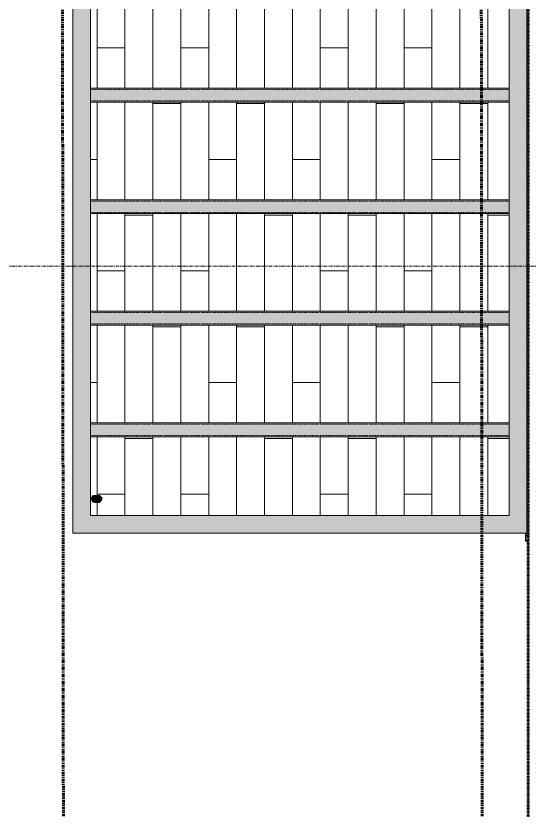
# Model space of a CAD drawing. Header units: inches. Extents: x -4169 to -1846, y 9706 to 12377.
# Drawn here: x -3934.1 to -3860.6, y 10089.2 to 10203.1 of the extents above; entities that cross this region are included whole.
import ezdxf

# ---------------------------------------------------------------- set-up
doc = ezdxf.new("R2010")
doc.units = ezdxf.units.IN
doc.header["$MEASUREMENT"] = 0
for name, pattern in [('Aligning Line 1_8_', [0.25, 0.125, -0.125]), ('Dash 1_16_', [0.125, 0.0625, -0.0625]), ('Double Dash 3_8_', [1, 0.375, -0.125, 0.125, -0.125, 0.125, -0.125]), ('Grid Line 1_2_', [0.875, 0.5, -0.125, 0.125, -0.125]), ('Hidden 1_8_', [0.1875, 0.125, -0.0625])]:
    doc.linetypes.add(name, pattern=pattern)
for name, color, linetype, lineweight in [('0-1', 7, 'Continuous', 5), ('0-3', 7, 'Continuous', 9), ('0-4', 147, 'Aligning Line 1_8_', 9), ('A-FLOR-PATT-1', 251, 'Continuous', 9), ('A-GLAZ-3', 50, 'Continuous', 30), ('A-WALL-5', 10, 'Continuous', 18), ('A-WALL-8', 135, 'Continuous', 18), ('A-WALL-9', 255, 'Continuous', 18), ('C-PROP-LINE-1', 250, 'Double Dash 3_8_', 60), ('C-PROP-LINE-2', 91, 'Dash 1_16_', 60), ('S-BEAM-1', 7, 'Continuous', 9), ('S-BEAM-2', 7, 'Hidden 1_8_', 9), ('S-GRID-1', 1, 'Grid Line 1_2_', 9)]:
    doc.layers.add(name, color=color, linetype=linetype, lineweight=lineweight)

# ---------------------------------------------------------------- blocks, each defined once
blk = doc.blocks.new('Window-Double_Hung-Andersen-400_Series-Tilt_Wash - 2nd Floor-V96-ENLARGED RCP - 1ST FLOOR PLAN')
at = {"layer": 'A-GLAZ-3'}
for p, q in [((-17.87, 4.81), (-19.01, 4.81)), ((-19.01, 4.81), (-19.01, 4.44)), ((-18.2, 4.81), (-18.2, 4.44)), ((18.2, 4.63), (18.2, 4.44)), ((19.01, 4.44), (19.01, 4.63))]:
    blk.add_line(p, q, dxfattribs=at)
blk = doc.blocks.new('Walls 18 - Walls 1-2569978-ENLARGED RCP - 1ST FLOOR PLAN')
at = {"layer": 'A-WALL-8'}
blk.add_hatch(color=256, dxfattribs=at).paths.add_polyline_path([(-3922.9, 10133.33), (-3922.79, 10133.35), (-3922.68, 10133.4), (-3922.6, 10133.48), (-3922.53, 10133.58), (-3922.47, 10133.83), (-3922.53, 10134.08), (-3922.6, 10134.19), (-3922.68, 10134.27), (-3922.79, 10134.32), (-3922.9, 10134.33), (-3923.01, 10134.32), (-3923.11, 10134.27), (-3923.2, 10134.19), (-3923.26, 10134.08), (-3923.32, 10133.83), (-3923.26, 10133.58), (-3923.2, 10133.48), (-3923.11, 10133.4), (-3923.01, 10133.35)], flags=0)
h = blk.add_hatch(color=256, dxfattribs=at)
h.paths.add_polyline_path([(-3922.9, 10133.33), (-3922.16, 10133.35), (-3922.02, 10133.4), (-3921.9, 10133.48), (-3921.81, 10133.59), (-3921.75, 10133.71), (-3921.73, 10133.84), (-3921.75, 10133.96), (-3922.49, 10133.96), (-3922.49, 10133.71), (-3922.6, 10133.48), (-3922.68, 10133.4), (-3922.79, 10133.35)], flags=0)
h.paths.add_polyline_path([(-3922.49, 10133.96), (-3921.75, 10133.97), (-3921.81, 10134.09), (-3921.9, 10134.19), (-3922.02, 10134.27), (-3922.17, 10134.32), (-3922.53, 10134.33), (-3922.79, 10134.32), (-3922.68, 10134.27), (-3922.6, 10134.19), (-3922.53, 10134.08)], flags=0)
at = {"layer": 'A-WALL-5'}
for p, q in [((-3922.9, 10134.33), (-3922.08, 10134.33)), ((-3922.08, 10133.33), (-3922.9, 10133.33))]:
    blk.add_line(p, q, dxfattribs=at)
for start_param, end_param in [(0, 3.141593), (3.141593, 6.283185)]:
    blk.add_ellipse((-3922.9, 10133.83), major_axis=(0, 0.5), ratio=0.848048, start_param=start_param, end_param=end_param, dxfattribs=at)
blk = doc.blocks.new('Walls 132 - Walls 3-2570032-ENLARGED RCP - 1ST FLOOR PLAN')
at = {"layer": 'A-WALL-9'}
h = blk.add_hatch(color=256, dxfattribs=at)
h.paths.add_polyline_path([(-3923.44, 10128.93), (-3860.91, 10128.93), (-3860.91, 10242.25), (-3925.97, 10242.25), (-3925.97, 10128.93), (-3923.93, 10128.93)], flags=0)
h.paths.add_polyline_path([(-3863.44, 10131.46), (-3923.44, 10131.46), (-3923.44, 10239.72), (-3863.44, 10239.72), (-3863.44, 10138.53)], flags=0)
at = {"layer": 'A-WALL-5'}
for p, q in [((-3925.97, 10242.25), (-3925.97, 10128.93)), ((-3925.97, 10242.25), (-3860.91, 10242.25)), ((-3860.91, 10128.93), (-3860.91, 10242.25)), ((-3863.44, 10239.72), (-3923.44, 10239.72)), ((-3923.44, 10131.46), (-3923.44, 10239.72)), ((-3863.44, 10239.72), (-3863.44, 10131.46)), ((-3863.44, 10131.46), (-3923.44, 10131.46)), ((-3925.97, 10128.93), (-3860.91, 10128.93))]:
    blk.add_line(p, q, dxfattribs=at)
blk = doc.blocks.new('CISC HSS Rectangular_CSA G40_21_ - HS102x51x4_8-2566941-ENLARGED RCP - 1ST FLOOR PLAN')
at = {"layer": 'S-BEAM-1'}
for points in [[(30, 1), (-30, 0.99), (-30, 0.62), (30, 0.62), (30, 0.99)], [(30, 0.62), (-30, 0.62), (-30, -0.62), (30, -0.62)], [(30, -1), (30, -0.62), (-30, -0.62), (-30, -1), (22.04, -1)]]:
    blk.add_hatch(color=256, dxfattribs=at).paths.add_polyline_path(points, flags=0)
for p, q in [((-30, 1), (30, 1)), ((30, -1), (-30, -1))]:
    blk.add_line(p, q, dxfattribs=at)
at = {"layer": 'S-BEAM-2'}
for p, q in [((30, 0.81), (-30, 0.81)), ((30, -0.81), (-30, -0.81))]:
    blk.add_line(p, q, dxfattribs=at)
blk = doc.blocks.new('Family - ___-1878357-ENLARGED RCP - 1ST FLOOR PLAN')
at = {"layer": 'C-PROP-LINE-1'}
for p, q in [((-3929.52, 12184.69), (-3927.1, 9853.17)), ((-3869.45, 12124.69), (-3867.12, 9890.98))]:
    blk.add_line(p, q, dxfattribs=at)
blk = doc.blocks.new('CTR - 1st Phase - Shell_rvt-1-ENLARGED RCP - 1ST FLOOR PLAN')
at = {"layer": 'A-FLOR-PATT-1'}
h = blk.add_hatch(dxfattribs=at)
h.set_pattern_fill('FP_24', color=256, style=0, pattern_type=2)
h.set_pattern_definition([(270, (-3982.524, 10134.494), (-4, -2e-16), []), (180, (-3982.524, 10134.494), (-8, 8), [4, -28]), (180, (-3986.524, 10118.494), (-8, 8), [4, -28])])
h.paths.add_polyline_path([(-3886.26, 10131.46), (-3863.44, 10131.46), (-3863.44, 10142.72), (-3923.44, 10142.72), (-3923.44, 10131.46), (-3896.56, 10131.46)], flags=0)
h.paths.add_polyline_path([(-3922.49, 10133.33), (-3923.01, 10133.35), (-3923.11, 10133.4), (-3923.2, 10133.48), (-3923.26, 10133.58), (-3923.32, 10133.83), (-3923.26, 10134.08), (-3923.2, 10134.19), (-3923.11, 10134.27), (-3923.01, 10134.32), (-3922.78, 10134.33), (-3922.17, 10134.32), (-3922.02, 10134.27), (-3921.9, 10134.19), (-3921.81, 10134.08), (-3921.75, 10133.96), (-3921.73, 10133.83), (-3921.75, 10133.71), (-3921.81, 10133.58), (-3921.9, 10133.48), (-3922.02, 10133.4), (-3922.17, 10133.35), (-3922.32, 10133.33)], flags=0)
h.paths.add_polyline_path([(-3886.26, 10144.72), (-3863.44, 10144.72), (-3863.44, 10158.72), (-3923.44, 10158.72), (-3923.44, 10144.72), (-3894.7, 10144.72)], flags=0)
h.paths.add_polyline_path([(-3869.38, 10160.72), (-3863.44, 10160.72), (-3863.44, 10174.72), (-3923.44, 10174.72), (-3923.44, 10160.72), (-3877.82, 10160.72)], flags=0)
h.paths.add_polyline_path([(-3920.02, 10176.72), (-3863.44, 10176.72), (-3863.44, 10190.72), (-3923.44, 10190.72), (-3923.44, 10176.72)], flags=0)
h.paths.add_polyline_path([(-3923.44, 10192.72), (-3863.44, 10192.72), (-3863.44, 10206.72), (-3923.44, 10206.72), (-3923.44, 10198.86)], flags=0)
h.paths.add_polyline_path([(-3903.14, 10208.72), (-3863.44, 10208.72), (-3863.44, 10222.72), (-3923.44, 10222.72), (-3923.44, 10208.72), (-3911.58, 10208.72)], flags=0)
h.paths.add_polyline_path([(-3923.44, 10224.72), (-3863.44, 10224.72), (-3863.44, 10239.72), (-3923.44, 10239.72), (-3923.44, 10229.02)], flags=0)
h.paths.add_polyline_path([(-3922.49, 10236.83), (-3923.01, 10236.85), (-3923.11, 10236.9), (-3923.2, 10236.97), (-3923.26, 10237.08), (-3923.32, 10237.33), (-3923.26, 10237.58), (-3923.2, 10237.68), (-3923.11, 10237.76), (-3923.01, 10237.81), (-3922.79, 10237.83), (-3922.17, 10237.81), (-3922.02, 10237.76), (-3921.9, 10237.68), (-3921.81, 10237.58), (-3921.75, 10237.46), (-3921.73, 10237.33), (-3921.75, 10237.2), (-3921.81, 10237.08), (-3921.9, 10236.97), (-3922.02, 10236.9), (-3922.17, 10236.85), (-3922.32, 10236.83)], flags=0)
at = {"layer": 'A-WALL-5'}
blk.add_line((-3860.72, 10358.19), (-3860.72, 9980.19), dxfattribs=at)
at = {"layer": 'S-GRID-1'}
blk.add_line((-1846.46, 10167.19), (-4136.46, 10167.19), dxfattribs=at)
at = {"layer": '0-3'}
for name, p in [('Walls 132 - Walls 3-2570032-ENLARGED RCP - 1ST FLOOR PLAN', (0, 0)), ('CISC HSS Rectangular_CSA G40_21_ - HS102x51x4_8-2566941-ENLARGED RCP - 1ST FLOOR PLAN', (-3893.44, 10191.72)), ('CISC HSS Rectangular_CSA G40_21_ - HS102x51x4_8-2566941-ENLARGED RCP - 1ST FLOOR PLAN', (-3893.44, 10175.72)), ('CISC HSS Rectangular_CSA G40_21_ - HS102x51x4_8-2566941-ENLARGED RCP - 1ST FLOOR PLAN', (-3893.44, 10159.72)), ('CISC HSS Rectangular_CSA G40_21_ - HS102x51x4_8-2566941-ENLARGED RCP - 1ST FLOOR PLAN', (-3893.44, 10143.72)), ('Walls 18 - Walls 1-2569978-ENLARGED RCP - 1ST FLOOR PLAN', (0, 0))]:
    blk.add_blockref(name, p, dxfattribs=at)
at = {"layer": '0-3', "rotation": 89.99999999999991}
blk.add_blockref('Window-Double_Hung-Andersen-400_Series-Tilt_Wash - 2nd Floor-V96-ENLARGED RCP - 1ST FLOOR PLAN', (-3856.29, 10146.8), dxfattribs=at)
at = {"layer": '0-4'}
blk.add_blockref('Family - ___-1878357-ENLARGED RCP - 1ST FLOOR PLAN', (0, 0), dxfattribs=at)
blk = doc.blocks.new('Family - ___-1870007-ENLARGED RCP - 1ST FLOOR PLAN')
at = {"layer": 'C-PROP-LINE-2'}
blk.add_line((-3860.72, 9980.19), (-3860.72, 11434.39), dxfattribs=at)

msp = doc.modelspace()

# ---------------------------------------------------------------- block references
at = {"layer": '0-1'}
msp.add_blockref('CTR - 1st Phase - Shell_rvt-1-ENLARGED RCP - 1ST FLOOR PLAN', (0, 0), dxfattribs=at)
at = {"layer": 'C-PROP-LINE-2'}
msp.add_blockref('Family - ___-1870007-ENLARGED RCP - 1ST FLOOR PLAN', (0, 0), dxfattribs=at)

doc.saveas('drawing.dxf')
